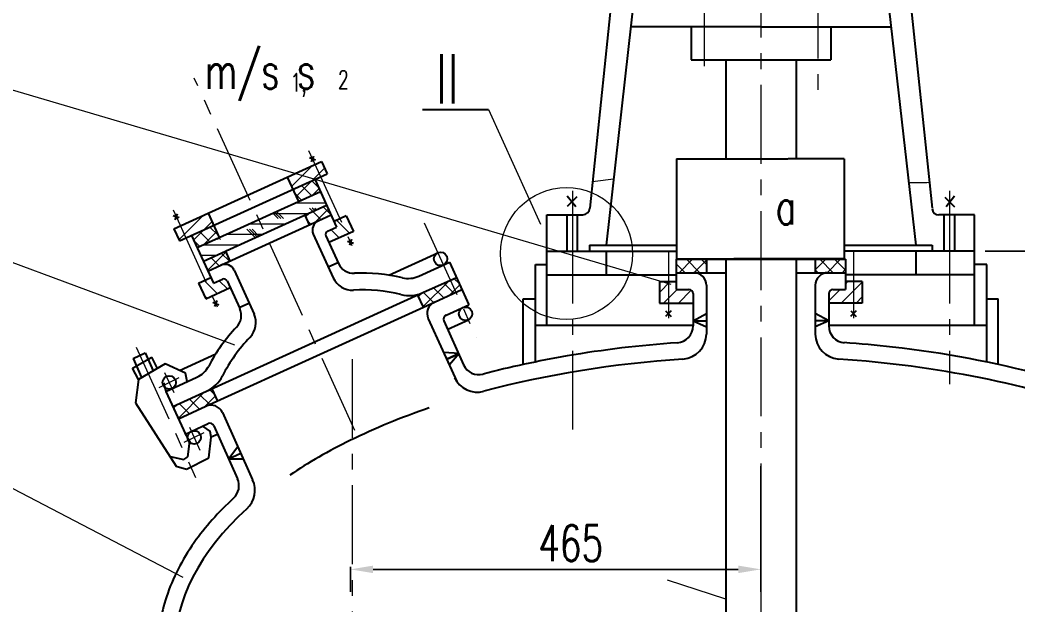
# Model space of a CAD drawing. Extents: x 0 to 594, y 0 to 841.
# Drawn here: x 110.8 to 221.5, y 631.6 to 696.5 of the extents above; entities that cross this region are included whole.
import ezdxf

# ---------------------------------------------------------------- set-up
doc = ezdxf.new("R2010")
doc.units = 0
doc.header["$LTSCALE"] = 7
doc.header["$MEASUREMENT"] = 0
doc.linetypes.add('CENTER', pattern=[2, 1.25, -0.25, 0.25, -0.25])
doc.linetypes.add('DASHED', pattern=[0.75, 0.5, -0.25])
doc.layers.get('DEFPOINTS').update_dxf_attribs({"color": 2, "linetype": 'DASHED', "lineweight": 13})
for name, color, linetype, lineweight in [('CEN', 1, 'CENTER', 13), ('DIM', 4, 'CONTINUOUS', 13), ('FULL', 7, 'CONTINUOUS', 30), ('THIN', 3, 'CONTINUOUS', 13), ('斜线', 6, 'CONTINUOUS', 13)]:
    doc.layers.add(name, color=color, linetype=linetype, lineweight=lineweight)
doc.styles.add('HZ4', font='romans.shx', dxfattribs={"width": 0.7, "height": 4, "bigfont": 'hztxt.shx'})
doc.styles.add('HZ6', font='romans.shx', dxfattribs={"width": 0.7, "height": 6, "bigfont": 'hztxt.shx'})
doc.styles.add('RMO4', font='romans.shx', dxfattribs={"width": 0.7, "height": 4})
doc.dimstyles.get("Standard").update_dxf_attribs({"dimtxt": 0.18, "dimasz": 0.18, "dimexe": 0.18, "dimexo": 0.0625, "dimgap": 0.09, "dimtad": 0, "dimtih": 1, "dimtoh": 1, "dimdec": 4, "dimzin": 0, "dimdsep": 46, "dimtxsty": 'HZ4', "dimcen": 0.09, "dimadec": 0, "dimazin": 0, "dimtol": 1, "dimtm": 1e-09, "dimtfac": 1, "dimtdec": 4, "dimtofl": 0, "dimtmove": 0, "dimatfit": 3, "dimfxl": 0, "dimtolj": 1, "dimtzin": 0, "dimarcsym": 0})
pattern_1 = [(135, (13.5193, 20.4068), (-0.8207492, -0.8207492), []), (225, (13.5193, 20.4068), (0.8207492, -0.8207492), [])]
pattern_2 = [(45, (13.5193, 20.4068), (-0.8207492, 0.8207492), [])]

# ---------------------------------------------------------------- blocks, each defined once
blk = doc.blocks.new('*D31')
at = {"layer": 'DEFPOINTS', "color": 0}
for p in [(217.77, 670.85), (265.12, 615.54), (315.3, 615.54)]:
    blk.add_point(p, dxfattribs=at)
at = {"layer": 'DIM', "color": 0, "lineweight": -2}
for p, q in [((217.83, 670.85), (317.8, 670.85)), ((315.3, 668.35), (315.3, 618.04)), ((265.18, 615.54), (317.8, 615.54))]:
    blk.add_line(p, q, dxfattribs=at)
at = {"layer": 'DIM', "color": 0}
for points in [[(314.88, 668.35), (315.71, 668.35), (315.3, 670.85)], [(314.88, 618.04), (315.71, 618.04), (315.3, 615.54)]]:
    blk.add_solid(points, dxfattribs=at)
at = {"layer": 'DIM', "color": 0, "insert": (312.4, 643.34), "char_height": 4, "attachment_point": 5, "rotation": 90, "style": 'RMO4'}
blk.add_mtext('\\A1;525', dxfattribs=at)
blk = doc.blocks.new('*D58')
at = {"layer": 'DEFPOINTS', "color": 0}
for p in [(192.97, 647.09), (147.47, 635.94), (192.97, 635.59)]:
    blk.add_point(p, dxfattribs=at)
at = {"layer": 'DIM', "color": 0, "lineweight": -2}
for p, q in [((192.97, 647.03), (192.97, 633.09)), ((147.47, 635.88), (147.47, 633.09)), ((149.97, 635.59), (190.47, 635.59))]:
    blk.add_line(p, q, dxfattribs=at)
at = {"layer": 'DIM', "color": 0}
for points in [[(149.97, 636), (149.97, 635.17), (147.47, 635.59)], [(190.47, 636), (190.47, 635.17), (192.97, 635.59)]]:
    blk.add_solid(points, dxfattribs=at)
at = {"layer": 'DIM', "color": 0, "insert": (171.89, 638.49), "char_height": 4, "attachment_point": 5, "style": 'RMO4'}
blk.add_mtext('\\A1;465', dxfattribs=at)
blk = doc.blocks.new('*D78')
at = {"layer": 'DEFPOINTS', "color": 0}
for p in [(195.19, 785.44), (218.62, 670.85), (315.3, 670.85)]:
    blk.add_point(p, dxfattribs=at)
at = {"layer": 'DIM', "color": 0, "lineweight": -2}
for p, q in [((195.25, 785.44), (317.8, 785.44)), ((315.3, 782.94), (315.3, 673.35)), ((218.69, 670.85), (317.8, 670.85))]:
    blk.add_line(p, q, dxfattribs=at)
at = {"layer": 'DIM', "color": 0}
for points in [[(314.88, 782.94), (315.71, 782.94), (315.3, 785.44)], [(314.88, 673.35), (315.71, 673.35), (315.3, 670.85)]]:
    blk.add_solid(points, dxfattribs=at)
at = {"layer": 'DIM', "color": 0, "insert": (312.4, 716.02), "char_height": 4, "attachment_point": 5, "rotation": 90, "style": 'RMO4'}
blk.add_mtext('\\A1;~1316', dxfattribs=at)
blk = doc.blocks.new('*D160')
at = {"layer": 'DEFPOINTS', "color": 0}
for p in [(207.57, 785.44), (317.8, 459.53), (322.3, 459.53)]:
    blk.add_point(p, dxfattribs=at)
at = {"layer": 'DIM', "color": 0, "lineweight": -2}
for p, q in [((207.63, 785.44), (324.8, 785.44)), ((322.3, 782.94), (322.3, 462.03)), ((317.86, 459.53), (324.8, 459.53))]:
    blk.add_line(p, q, dxfattribs=at)
at = {"layer": 'DIM', "color": 0}
for points in [[(321.88, 782.94), (322.71, 782.94), (322.3, 785.44)], [(321.88, 462.03), (322.71, 462.03), (322.3, 459.53)]]:
    blk.add_solid(points, dxfattribs=at)
at = {"layer": 'DIM', "color": 0, "insert": (319.4, 622.49), "char_height": 4, "attachment_point": 5, "rotation": 90, "style": 'RMO4'}
blk.add_mtext('\\A1;~3426', dxfattribs=at)

msp = doc.modelspace()

# ---------------------------------------------------------------- hatches: boundary and pattern name
at = {"layer": 'THIN'}
h = msp.add_hatch(dxfattribs=at)
h.set_pattern_fill('ANSI31', color=256, scale=9.285718, style=0)
h.set_pattern_definition(pattern_2)
h.paths.add_polyline_path([(128.60813, 673.66908), (129.22425, 672.31713), (132.29756, 673.71772), (131.68145, 675.06967)])
h.paths.add_polyline_path([(128.60813, 673.66908), (127.89601, 673.34454), (128.51212, 671.9926), (129.22425, 672.31713)])
h.paths.add_polyline_path([(144.15851, 679.12307), (143.54239, 680.47501), (140.46908, 679.07442), (141.08519, 677.72248)])
h.paths.add_polyline_path([(144.15851, 679.12307), (144.87063, 679.4476), (144.25452, 680.79955), (143.54239, 680.47501)])
h = msp.add_hatch(dxfattribs=at)
h.set_pattern_fill('ANSI37', color=256, scale=9.285718, angle=90, style=0)
h.set_pattern_definition(pattern_1)
h.paths.add_polyline_path([(129.86407, 672.60872), (130.48018, 671.25677), (132.91368, 672.36578), (132.29756, 673.71772)])
h.paths.add_polyline_path([(141.70131, 676.37053), (144.13481, 677.47954), (143.51869, 678.83149), (141.08519, 677.72248)])
h.paths.add_polyline_path([(143.90129, 674.23013), (145.32083, 674.87705), (144.82794, 675.95861), (142.39444, 674.8496), (142.88733, 673.76804)])
h.paths.add_polyline_path([(131.17331, 669.73584), (131.66621, 668.65428), (133.08575, 669.3012), (134.0997, 669.76329), (133.60681, 670.84485)])
h.paths.add_polyline_path([(131.43598, 653.66436), (132.71061, 654.24525), (132.10216, 655.60069), (131.50309, 655.32767), (128.45396, 653.9381), (129.07008, 652.58616)])
h.paths.add_polyline_path([(128.45396, 653.9381), (127.77799, 653.63005), (128.39411, 652.2781), (129.07008, 652.58616)])
h.paths.add_polyline_path([(159.15081, 666.29474), (158.53469, 667.64668), (155.51, 666.26825), (154.90135, 665.99087), (155.51746, 664.63893), (156.78491, 665.21654)])
h.paths.add_polyline_path([(159.21066, 667.95474), (158.53469, 667.64668), (159.15081, 666.29474), (159.82678, 666.6028)])
h = msp.add_hatch(dxfattribs=at)
h.set_pattern_fill('CORK', color=256, scale=9.285718, style=0)
h.set_pattern_definition([(0, (13.5193, 20.4068), (0, 1.1607147), []), (135, (14.0997, 19.8264), (-2.32143, -2.32143), [1.641499, -1.641499]), (135, (14.39, 19.8264), (-2.32143, -2.32143), [1.641499, -1.641499]), (135, (14.68, 19.8264), (-2.32143, -2.32143), [1.641499, -1.641499])])
h.paths.add_polyline_path([(130.48018, 671.25677), (131.17331, 669.73584), (144.82794, 675.95861), (144.13481, 677.47954)])
h = msp.add_hatch(dxfattribs=at)
h.set_pattern_fill('ANSI31', color=256, scale=9.285718, angle=90, style=0)
h.set_pattern_definition([(135, (13.5193, 20.4068), (-0.8207492, -0.8207492), [])])
h.paths.add_polyline_path([(132.28232, 667.30234), (131.99259, 667.93811), (131.35277, 667.64652), (132.14198, 665.91475), (134.13374, 666.82245), (133.78829, 667.58047, 0.414213562), (133.29628, 667.76443)])
h.paths.add_polyline_path([(131.42986, 665.59022), (132.14198, 665.91475), (131.35277, 667.64652), (130.64064, 667.32199)])
h.paths.add_polyline_path([(147.07624, 672.72069), (146.28703, 674.45246), (145.64721, 674.16088), (145.93695, 673.52511), (144.92299, 673.06302, 0.414213562), (144.73903, 672.57101), (145.08448, 671.81299)])
h.paths.add_polyline_path([(146.99915, 674.77699), (146.28703, 674.45246), (147.07624, 672.72069), (147.78837, 673.04522)])
h = msp.add_hatch(dxfattribs=at)
h.set_pattern_fill('ANSI37', color=256, scale=9.285718, angle=90, style=0)
h.set_pattern_definition(pattern_1)
h.paths.add_polyline_path([(185.54112, 668.47261), (186.93398, 668.47261), (186.93398, 669.95833), (183.59112, 669.95833), (183.59112, 668.47261)])
h.paths.add_polyline_path([(202.34827, 668.47261), (202.34827, 669.95833), (199.00541, 669.95833), (199.00541, 668.47261), (200.39827, 668.47261)])
h = msp.add_hatch(dxfattribs=at)
h.set_pattern_fill('ANSI31', color=256, scale=9.285718, style=0)
h.set_pattern_definition(pattern_2)
h.paths.add_polyline_path([(182.71221, 667.48881), (181.73397, 667.48881), (181.73397, 665.10991), (182.71221, 665.10991)])
h.paths.add_polyline_path([(184.98398, 666.61547), (183.59112, 666.61547), (183.59112, 667.48881), (182.71221, 667.48881), (182.71221, 665.10991), (185.44826, 665.10991), (185.44826, 666.15118, 0.414213562)])
h.paths.add_polyline_path([(204.20541, 667.48881), (203.22718, 667.48881), (203.22718, 665.10991), (204.20541, 665.10991)])
h.paths.add_polyline_path([(203.22718, 667.48881), (202.34827, 667.48881), (202.34827, 666.61547), (200.95541, 666.61547, 0.414213562), (200.49112, 666.15118), (200.49112, 665.10991), (203.22718, 665.10991)])

# ---------------------------------------------------------------- linework, layer by layer
at = {"layer": 'CEN'}
for p, q in [((192.96969, 801.30598), (192.96969, 438.14822)), ((199.29128, 700.98743), (199.29128, 687.5244)), ((186.67052, 700.12809), (186.67052, 690.10243)), ((147.96113, 650.99089), (130.15742, 690.05757)), ((142.83483, 682.02761), (147.62853, 671.50881)), ((127.80089, 675.4404), (132.69427, 664.70287)), ((155.63645, 674.00629), (161.45371, 661.24147)), ((172.07683, 673.82769), (172.07683, 649.55709)), ((213.86256, 673.82769), (213.86256, 656.13514)), ((182.71221, 670.79269), (182.71221, 663.44516)), ((203.22718, 670.79269), (203.22718, 663.44516)), ((123.70293, 660.23613), (130.29192, 645.7779)), ((147.6563, 658.90446), (147.6563, 518.37602)), ((126.86534, 657.42835), (127.87293, 655.20883)), ((126.24376, 655.75902), (128.49023, 656.84055)), ((129.01629, 649.67528), (131.26276, 650.75681)), ((129.63191, 651.33421), (130.77823, 648.8091))]:
    msp.add_line(p, q, dxfattribs=at)
at = {"layer": 'CEN', "linetype": 'CENTER'}
for p, q in [((172.07683, 677.54753), (172.07683, 668.26554)), ((213.86256, 677.54753), (213.86256, 668.26554))]:
    msp.add_line(p, q, dxfattribs=at)
at = {"layer": 'FULL'}
for p, q in [((181.27329, 719.83313), (175.80117, 671.52468)), ((204.6661, 719.83313), (210.13821, 671.52468)), ((178.4696, 718.3262), (173.98913, 675.62906)), ((207.46978, 718.3262), (211.95026, 675.62906)), ((192.96969, 695.74442), (178.54465, 695.74442)), ((185.22983, 695.74442), (185.22983, 692.0759)), ((192.96969, 695.74442), (207.39473, 695.74442)), ((192.96969, 695.74442), (204.27153, 695.74442)), ((200.70956, 695.74442), (200.70956, 692.0759)), ((185.22983, 692.0759), (200.70956, 692.0759)), ((189.06968, 692.0759), (189.06968, 681.11591)), ((196.86971, 692.0759), (196.86971, 681.11591)), ((155.46703, 686.55007), (162.78132, 686.55007)), ((127.89601, 673.34454), (144.25452, 680.79955)), ((143.6046, 680.93391), (142.93859, 681.20452)), ((143.16136, 680.75597), (143.40292, 681.40121)), ((144.25452, 680.79955), (144.87063, 679.4476)), ((183.62761, 681.11591), (183.62761, 670.01923)), ((183.62761, 681.11591), (195.96809, 681.11591)), ((202.20036, 681.11591), (195.98994, 681.11591)), ((202.20036, 681.11591), (202.20036, 670.01923)), ((128.51212, 671.9926), (144.87063, 679.4476)), ((140.46908, 679.07442), (141.70131, 676.37053)), ((143.51869, 678.83149), (145.93695, 673.52511)), ((130.48018, 671.25677), (144.13481, 677.47954)), ((171.50044, 676.99883), (172.45641, 675.80491)), ((172.5759, 676.87944), (171.50044, 675.80491)), ((213.37757, 676.83741), (214.45082, 675.76067)), ((214.45328, 676.95459), (213.49485, 675.76264)), ((128.05192, 674.32666), (128.28464, 675.00684)), ((131.17331, 669.73584), (144.82794, 675.95861)), ((131.68145, 675.06967), (132.91368, 672.36578)), ((128.47702, 674.54443), (127.83156, 674.78545)), ((133.08575, 669.3012), (143.90129, 674.23013)), ((142.39444, 674.8496), (142.88733, 673.76804)), ((143.90129, 674.23013), (145.32083, 674.87705)), ((146.99915, 674.77699), (145.64721, 674.16088)), ((146.99915, 674.77699), (147.78837, 673.04522)), ((169.23001, 662.6526), (169.23001, 674.89107)), ((169.23001, 674.89107), (173.23962, 674.89107)), ((171.48464, 670.85004), (171.48464, 674.89107)), ((172.65245, 670.85004), (172.65245, 674.89107)), ((216.6526, 674.89107), (212.69976, 674.89107)), ((213.28693, 670.85004), (213.28693, 674.89107)), ((214.45474, 670.85004), (214.45474, 674.89107)), ((216.6526, 662.6526), (216.6526, 674.89107)), ((127.89601, 673.34454), (128.51212, 671.9926)), ((143.34942, 672.75409), (145.55976, 667.90394)), ((144.92299, 673.06302), (145.93695, 673.52511)), ((147.78837, 673.04522), (145.08448, 671.81299)), ((129.86407, 672.60872), (132.28232, 667.30234)), ((144.73903, 672.57101), (146.13891, 669.49925)), ((147.1522, 671.98796), (147.79765, 671.74694)), ((147.57729, 672.20573), (147.34458, 671.52555)), ((133.60681, 670.84485), (134.0997, 669.76329)), ((151.71459, 668.21221), (157.14843, 670.68855)), ((169.23001, 670.85004), (183.62761, 670.85004)), ((173.96918, 671.52468), (173.96918, 670.85004)), ((173.96918, 671.52468), (183.62761, 671.52468)), ((175.80117, 670.85004), (175.80117, 668.22508)), ((202.20036, 671.52468), (211.97021, 671.52468)), ((216.6526, 670.85004), (202.20036, 670.85004)), ((210.13821, 670.85004), (210.13821, 668.22508)), ((211.97021, 671.52468), (211.97021, 670.85004)), ((145.00522, 669.12077), (146.08677, 669.61366)), ((155.03289, 668.09172), (158.44052, 669.64467)), ((158.44052, 669.64467), (160.59692, 664.91287)), ((183.59112, 669.95833), (183.59112, 666.61547)), ((183.59112, 669.95833), (202.34827, 669.95833)), ((183.59112, 669.95833), (195.96809, 669.95833)), ((186.93398, 669.95833), (183.59112, 669.95833)), ((183.62761, 670.01923), (195.96809, 670.01923)), ((186.93398, 669.95833), (186.93398, 668.47261)), ((189.06968, 669.95833), (189.06968, 547.58292)), ((202.20036, 670.01923), (189.9713, 670.01923)), ((202.34827, 669.95833), (189.9713, 669.95833)), ((196.86971, 669.95833), (196.86971, 547.58292)), ((199.00541, 669.95833), (199.00541, 668.47261)), ((202.34827, 669.95833), (202.34827, 666.61547)), ((131.66621, 668.65428), (133.08575, 669.3012)), ((134.56179, 668.74933), (136.77646, 663.88968)), ((167.9688, 658.5829), (167.9688, 669.38006)), ((167.9688, 669.38006), (169.23001, 669.38006)), ((183.59112, 668.47261), (185.54112, 668.47261)), ((185.54112, 668.47261), (189.06968, 668.47261)), ((196.86971, 668.47261), (200.39827, 668.47261)), ((200.39827, 668.47261), (202.34827, 668.47261)), ((218.01892, 669.38006), (216.6526, 669.38006)), ((218.01892, 658.57285), (218.01892, 669.38006)), ((130.64064, 667.32199), (131.99259, 667.93811)), ((130.64064, 667.32199), (131.42986, 665.59022)), ((132.28232, 667.30234), (133.29628, 667.76443)), ((133.78829, 667.58047), (135.19265, 664.49888)), ((155.51, 666.26825), (159.21066, 667.95474)), ((169.23001, 668.22508), (183.62761, 668.22508)), ((181.73397, 667.48881), (183.59112, 667.48881)), ((181.73397, 667.48881), (181.73397, 665.10991)), ((216.6526, 668.22508), (202.34827, 668.22508)), ((204.20541, 667.48881), (202.34827, 667.48881)), ((204.20541, 667.48881), (204.20541, 665.10991)), ((204.20541, 667.48881), (204.20541, 665.10991)), ((131.42986, 665.59022), (134.13374, 666.82245)), ((131.50309, 655.32767), (155.51, 666.26825)), ((156.78491, 665.21654), (159.82678, 666.6028)), ((183.59112, 666.61547), (184.98398, 666.61547)), ((185.44826, 666.15118), (185.44826, 662.57023)), ((186.93398, 667.07975), (186.93398, 661.67839)), ((199.00541, 667.07975), (199.00541, 661.67839)), ((200.49112, 666.15118), (200.49112, 662.57017)), ((200.95541, 666.61547), (202.34827, 666.61547)), ((131.43598, 653.66436), (156.78491, 665.21654)), ((132.20191, 665.19876), (132.86791, 664.92816)), ((132.64515, 665.37671), (132.40359, 664.73146)), ((135.13603, 664.62312), (136.21759, 665.11601)), ((154.90135, 665.99087), (155.51746, 664.63893)), ((166.60248, 658.29407), (166.60248, 665.57253)), ((166.60248, 665.57253), (167.9688, 665.57253)), ((181.73397, 665.10991), (185.44826, 665.10991)), ((204.20541, 665.10991), (200.49112, 665.10991)), ((218.01892, 665.57253), (219.28013, 665.57253)), ((219.28013, 658.30649), (219.28013, 665.57253)), ((158.06203, 663.75765), (160.59692, 664.91287)), ((183.00564, 664.23708), (182.3964, 663.62836)), ((182.40923, 664.26444), (183.02651, 663.6114)), ((185.44826, 663.15435), (186.93398, 663.9628)), ((200.49112, 663.15435), (199.00541, 663.9628)), ((203.53016, 664.26444), (202.91288, 663.6114)), ((202.93375, 664.23708), (203.54299, 663.62836)), ((156.09507, 663.37148), (159.2601, 656.42645)), ((157.83209, 663.14263), (160.0089, 658.25432)), ((158.24762, 662.20951), (160.53707, 663.25287)), ((185.44826, 663.15435), (186.93398, 663.15435)), ((185.44826, 663.15435), (186.93398, 662.47062)), ((200.49112, 663.15435), (199.00541, 662.47062)), ((200.49112, 663.15435), (199.00541, 663.15435)), ((167.9688, 662.6526), (185.44826, 662.6526)), ((200.49112, 662.6526), (218.01892, 662.6526)), ((123.36183, 658.98022), (124.71438, 659.5996)), ((124.71438, 659.5996), (125.60496, 657.59754)), ((159.52369, 659.50034), (157.82495, 659.63196)), ((159.52369, 659.50034), (158.171, 658.88389)), ((159.52369, 659.50034), (158.4547, 658.27061)), ((123.31047, 657.90042), (125.43634, 659.11415)), ((123.36183, 658.98022), (124.31431, 656.839)), ((126.91769, 658.36906), (123.97212, 656.63788)), ((126.06114, 657.86564), (125.43634, 659.11415)), ((129.17018, 657.33035), (126.91769, 658.36906)), ((128.50729, 657.63604), (132.52598, 659.46746)), ((158.14548, 658.87226), (159.46579, 659.47395)), ((123.97212, 656.63788), (123.31047, 657.90042)), ((129.37717, 656.39974), (129.17018, 657.33035)), ((123.97212, 656.63788), (123.62559, 654.04111)), ((126.7432, 656.27748), (127.02498, 655.20765)), ((127.00784, 655.31998), (130.43991, 656.88406)), ((127.00784, 655.31998), (129.16425, 650.58817)), ((127.77799, 653.63005), (131.50309, 655.32767)), ((132.10216, 655.60069), (132.71061, 654.24525)), ((123.62559, 654.04111), (128.1521, 647.04312)), ((128.39411, 652.2781), (131.43598, 653.66436)), ((133.28103, 652.97453), (136.62705, 645.52064)), ((129.16425, 650.58817), (131.69914, 651.74339)), ((129.11015, 650.70308), (129.73007, 649.57694)), ((131.06611, 651.4549), (131.90052, 650.85941)), ((132.04067, 650.25263), (131.90052, 650.85941)), ((132.31416, 651.51345), (134.94558, 645.62759)), ((129.44829, 648.05665), (129.67371, 649.80217)), ((131.75888, 647.94404), (132.04067, 650.25263)), ((132.03781, 650.26501), (132.73106, 650.58094)), ((133.95324, 647.84722), (134.96839, 649.21562)), ((133.95324, 647.84722), (135.30593, 648.46368)), ((127.46441, 648.10629), (128.99744, 647.77511)), ((128.99744, 647.77511), (129.44829, 648.05665)), ((129.27922, 646.70528), (131.75888, 647.94404)), ((133.95324, 647.84722), (135.58266, 647.84722)), ((128.1521, 647.04312), (129.27922, 646.70528))]:
    msp.add_line(p, q, dxfattribs=at)
for centre in [(157.45649, 670.01258), (160.22901, 663.92884), (127.37576, 656.304), (130.14828, 650.22026)]:
    msp.add_circle(centre, 0.74286, dxfattribs=at)
for centre, radius, start, end in [((173.23962, 675.64067), 0.7496, 270, 359.1130256), ((212.6963, 675.64067), 0.7496, 186.3981947, 270), ((144.36338, 673.21617), 1.11429, 114.5, 204.5), ((145.07702, 672.72504), 0.37143, 114.5, 204.5), ((147.82884, 670.26939), 1.85714, 204.5, 272.6315195), ((133.54783, 668.28725), 1.11429, 24.5, 114.5), ((148.79779, 649.18738), 19.24712, 76.6699848, 92.6315195), ((185.54112, 667.07975), 1.39286, 0, 90), ((200.39827, 667.07975), 1.39286, 90, 180), ((133.45031, 667.42644), 0.37143, 24.5, 114.5), ((147.67217, 668.86663), 2.32143, 204.5, 273.2736697), ((153.87767, 670.62662), 2.78572, 256.6699848, 294.5), ((148.79779, 649.18738), 17.38998, 75.814322, 93.2736697), ((153.96971, 669.64811), 3.71429, 255.814322, 294.5), ((184.98398, 666.15118), 0.46429, 0, 90), ((200.95541, 666.15118), 0.46429, 90, 180), ((157.36252, 663.94909), 1.39286, 114.5, 204.5), ((133.50272, 663.72874), 1.85714, 316.4470649, 24.5), ((134.66405, 662.927), 2.32143, 315.8100969, 24.5), ((158.25457, 663.33517), 0.46429, 114.5, 204.5), ((148.79779, 649.18738), 19.24712, 136.4470649, 152.3300152), ((183.59112, 662.57023), 1.85714, 274.05487, 360), ((202.34827, 662.57017), 1.85714, 180, 265.9508593), ((148.79779, 649.18738), 17.38998, 135.8100969, 153.185678), ((184.14826, 661.67839), 2.78572, 273.834131, 0), ((201.79112, 661.67839), 2.78572, 180, 266.165869), ((129.28469, 659.41895), 2.78572, 294.5, 332.3300152), ((161.69883, 659.02447), 1.85714, 204.5, 284.7733546), ((129.9628, 658.70753), 3.71429, 294.5, 333.185678), ((161.54302, 658.02285), 2.78572, 204.5, 285.0017981), ((132.01359, 652.39692), 1.39286, 24.5, 114.5), ((131.89168, 651.32091), 0.46429, 24.5, 114.5), ((133.25565, 644.85745), 1.85714, 312.7913353, 24.5), ((134.09215, 644.36542), 2.78572, 312.3731749, 24.5)]:
    msp.add_arc(centre, radius, start, end, dxfattribs=at)
for start_param, end_param in [(4.845631387, 5.204393452), (4.077093581, 4.579146574), (5.313799229, 5.487786477), (5.487786477, 5.645246264), (5.781813548, 6.283185307)]:
    msp.add_ellipse((192.96969, 626.68697), major_axis=(-65.00002, 0), ratio=0.5, start_param=start_param, end_param=end_param, dxfattribs=at)
for points, knots in [([(183.72244, 660.71774), (179.56741, 660.42319), (175.46656, 659.93072), (168.29181, 658.69548), (165.17383, 658.02024), (162.17239, 657.22872)], [4.8531030299, 4.8531030299, 4.8531030299, 4.8531030299, 5.0440051509, 5.0440051509, 5.1977510277, 5.1977510277, 5.1977510277, 5.1977510277]), ([(230.82941, 655.07498), (228.69152, 655.82237), (226.46931, 656.50546), (218.93495, 658.52631), (213.32644, 659.57345), (205.768, 660.42994), (203.97425, 660.59446), (202.1703, 660.72157)], [4.10219302, 4.10219302, 4.10219302, 4.10219302, 4.2200187859, 4.2200187859, 4.489520974, 4.489520974, 4.5723925211, 4.5723925211, 4.5723925211, 4.5723925211]), ([(134.51727, 643.49462), (132.82341, 641.92657), (131.35973, 640.27882), (128.79237, 636.63777), (127.75505, 634.62607), (126.43764, 630.63392), (126.11252, 628.66097), (126.11252, 626.68697)], [5.787954856, 5.787954856, 5.787954856, 5.787954856, 5.9442340461, 5.9442340461, 6.1196584234, 6.1196584234, 6.2831853072, 6.2831853072, 6.2831853072, 6.2831853072])]:
    msp.add_open_spline(points, degree=3, knots=knots, dxfattribs=at)
at = {"layer": 'THIN'}
msp.add_line((162.78132, 686.55007), (168.52607, 673.85807), dxfattribs=at)
msp.add_lwpolyline([(189.06968, 632.27451), (182.60335, 634.37799)], dxfattribs=at)
msp.add_circle((171.41849, 670.59203), 7.31253, dxfattribs=at)
for points in [[(174.29974, 678.58907), (176.63401, 678.87703)], [(209.35125, 678.47209), (211.64964, 678.49381)]]:
    msp.add_spline(points, degree=3, dxfattribs=at)
at = {"layer": '斜线'}
for p, q in [((61.37237, 703.04197), (182.99992, 667.21115)), ((61.37237, 687.60621), (134.59904, 660.49336)), ((61.37237, 669.97526), (128.86711, 634.71928))]:
    msp.add_line(p, q, dxfattribs=at)

# ---------------------------------------------------------------- texts
at = {"layer": 'DIM', "style": 'RMO4', "width": 0.7}
for s, p in [('m/s s', (131.32963, 688.8724)), ('a', (194.61375, 673.80269))]:
    msp.add_text(s, height=4, dxfattribs=at).set_placement(p)
at = {"layer": 'FULL', "style": 'HZ6', "width": 0.7}
msp.add_text('II', height=5.485714, dxfattribs=at).set_placement((156.88736, 687.23188))
at = {"layer": 'THIN', "style": 'RMO4', "width": 0.7}
for s, p in [('1,', (140.81033, 688.57381)), ('2', (146.07708, 688.8724))]:
    msp.add_text(s, height=2, dxfattribs=at).set_placement(p)

# ---------------------------------------------------------------- dimensions: what is measured, and where the dimension line sits
at = {"layer": 'DIM'}
for base, p1, p2, text, picture, middle in [((315.29785, 670.85004), (195.19134, 785.43628), (218.62448, 670.85004), '~1316', '*D78', (315.29785, 716.02362)), ((315.29785, 615.54411), (217.76864, 670.85004), (265.12147, 615.54411), '525', '*D31', (315.29785, 643.33581))]:
    dim = msp.add_linear_dim(base=base, p1=p1, p2=p2, angle=90, text=text, dimstyle='Standard', override={"dimasz": 2.5, "dimexe": 2.5, "dimgap": 0.9, "dimtad": 1, "dimtih": 0, "dimtoh": 0, "dimdec": 0, "dimtxsty": 'RMO4', "dimtfac": 2}, dxfattribs=at)
    dim.commit()
    dim.dimension.update_dxf_attribs({"geometry": picture, "text_midpoint": middle, "dimtype": 160})
dim = msp.add_linear_dim(base=(322.29542, 459.53489), p1=(207.57078, 785.43628), p2=(317.79785, 459.53489), angle=90, text='~3426', dimstyle='Standard', override={"dimasz": 2.5, "dimexe": 2.5, "dimgap": 0.9, "dimtad": 1, "dimtih": 0, "dimtoh": 0, "dimdec": 0, "dimtxsty": 'RMO4', "dimtfac": 2}, dxfattribs=at)
dim.commit()
dim.dimension.update_dxf_attribs({"geometry": '*D160', "text_midpoint": (319.39542, 622.48559)})
dim = msp.add_linear_dim(base=(192.96969, 635.58806), p1=(147.46968, 635.93817), p2=(192.96969, 647.0923), text='465', dimstyle='Standard', override={"dimasz": 2.5, "dimexe": 2.5, "dimgap": 0.9, "dimtad": 1, "dimtih": 0, "dimtoh": 0, "dimdec": 0, "dimtxsty": 'RMO4', "dimtfac": 2}, dxfattribs=at)
dim.commit()
dim.dimension.update_dxf_attribs({"geometry": '*D58', "text_midpoint": (171.88511, 635.58806), "dimtype": 160})

doc.saveas('drawing.dxf')
